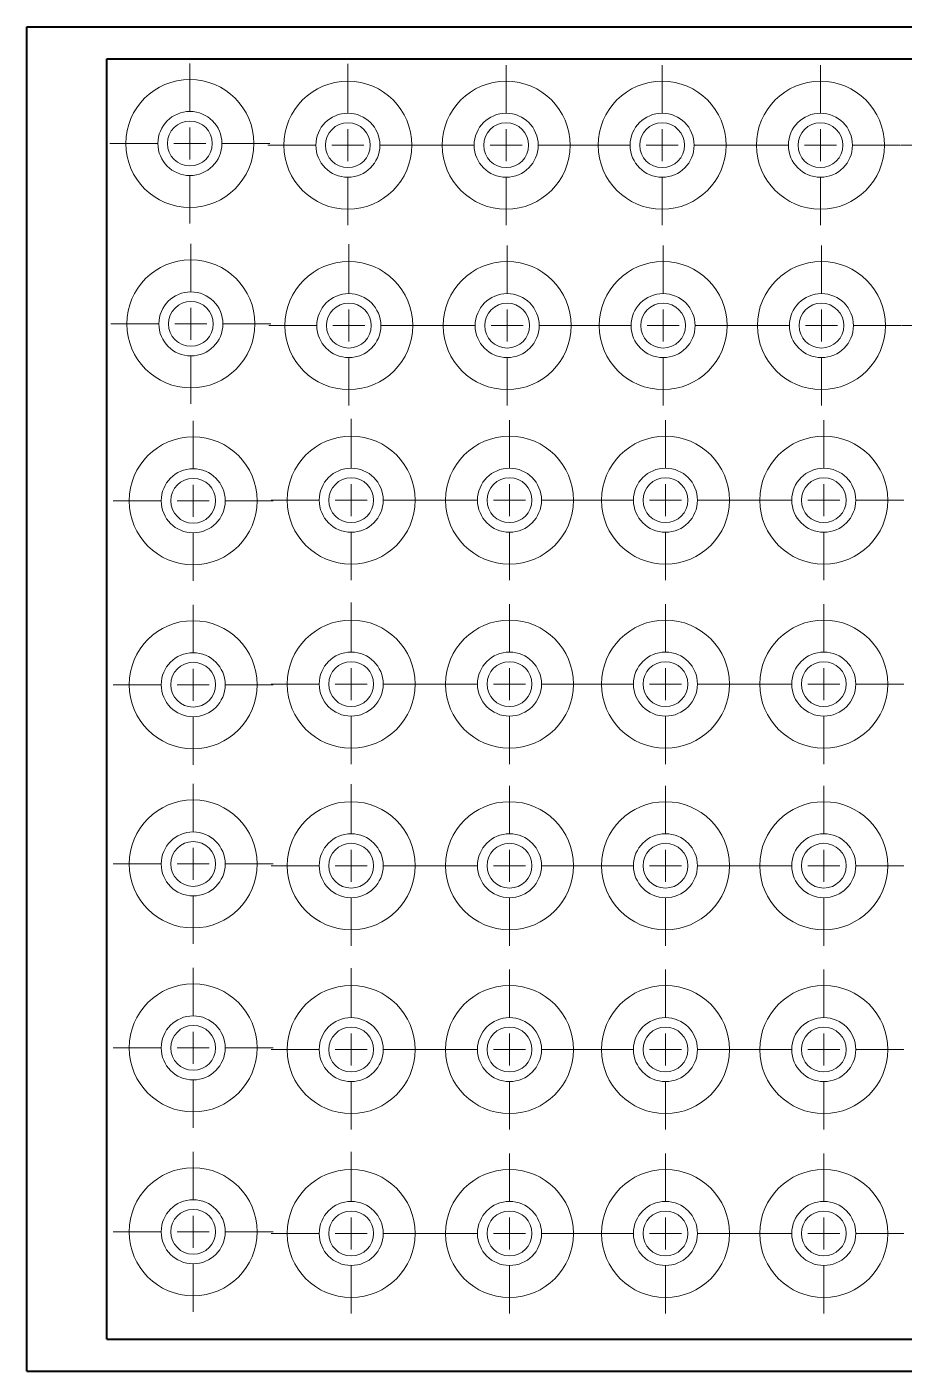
# Model space of a CAD drawing. Header units: millimetres. Extents: x 0 to 0.594, y 0 to 0.42.
# Drawn here: x 0.0001 to 0.2741, y 0.0002 to 0.4202 of the extents above; entities that cross this region are included whole.
import ezdxf

# ---------------------------------------------------------------- set-up
doc = ezdxf.new("R2010")
doc.units = ezdxf.units.MM

# ---------------------------------------------------------------- blocks, each defined once
blk = doc.blocks.new('SW_CENTERMARKSYMBOL_0')
at = {"color": 0, "linetype": 'Continuous', "lineweight": 0}
for p, q in [((0, 0.01), (0, 0.025)), ((0, 0), (0, 0.005)), ((-0.01, 0), (-0.025, 0)), ((0, 0), (-0.005, 0)), ((0, 0), (0, -0.005)), ((0, 0), (0.005, 0)), ((0.01, 0), (0.025, 0)), ((0, -0.01), (0, -0.025))]:
    blk.add_line(p, q, dxfattribs=at)
blk = doc.blocks.new('SW_CENTERMARKSYMBOL_1')
at = {"color": 0, "linetype": 'Continuous', "lineweight": 0}
for p, q in [((0, 0.01), (0, 0.02546)), ((0, 0), (0, 0.005)), ((-0.01, 0), (-0.025, 0)), ((0, 0), (-0.005, 0)), ((0, 0), (0, -0.005)), ((0, 0), (0.005, 0)), ((0.01, 0), (0.025, 0)), ((0, -0.01), (0, -0.025))]:
    blk.add_line(p, q, dxfattribs=at)
blk = doc.blocks.new('SW_CENTERMARKSYMBOL_2')
at = {"color": 0, "linetype": 'Continuous', "lineweight": 0}
for p, q in [((0, 0.01), (0, 0.025)), ((0, 0), (0, 0.005)), ((-0.01, 0), (-0.025, 0)), ((0, 0), (-0.005, 0)), ((0, 0), (0, -0.005)), ((0, 0), (0.005, 0)), ((0.01, 0), (0.025, 0)), ((0, -0.01), (0, -0.025))]:
    blk.add_line(p, q, dxfattribs=at)
blk = doc.blocks.new('SW_CENTERMARKSYMBOL_3')
at = {"color": 0, "linetype": 'Continuous', "lineweight": 0}
for p, q in [((0, 0.01), (0, 0.025)), ((0, 0), (0, 0.005)), ((-0.01, 0), (-0.025, 0)), ((0, 0), (-0.005, 0)), ((0, 0), (0, -0.005)), ((0, 0), (0.005, 0)), ((0.01, 0), (0.025, 0)), ((0, -0.01), (0, -0.025))]:
    blk.add_line(p, q, dxfattribs=at)
blk = doc.blocks.new('SW_CENTERMARKSYMBOL_4')
at = {"color": 0, "linetype": 'Continuous', "lineweight": 0}
for p, q in [((0, 0.01), (0, 0.025)), ((0, 0), (0, 0.005)), ((-0.01, 0), (-0.025, 0)), ((0, 0), (-0.005, 0)), ((0, 0), (0, -0.005)), ((0, 0), (0.005, 0)), ((0.01, 0), (0.025, 0)), ((0, -0.01), (0, -0.025))]:
    blk.add_line(p, q, dxfattribs=at)
blk = doc.blocks.new('SW_CENTERMARKSYMBOL_5')
at = {"color": 0, "linetype": 'Continuous', "lineweight": 0}
for p, q in [((0, 0.01), (0, 0.025)), ((0, 0), (0, 0.005)), ((-0.01, 0), (-0.025, 0)), ((0, 0), (-0.005, 0)), ((0, 0), (0, -0.005)), ((0, 0), (0.005, 0)), ((0.01, 0), (0.025, 0)), ((0, -0.01), (0, -0.025))]:
    blk.add_line(p, q, dxfattribs=at)
blk = doc.blocks.new('SW_CENTERMARKSYMBOL_11')
at = {"color": 0, "linetype": 'Continuous', "lineweight": 0}
for p, q in [((0, 0.01), (0, 0.025)), ((0, 0), (0, 0.005)), ((-0.01, 0), (-0.025, 0)), ((0, 0), (-0.005, 0)), ((0, 0), (0, -0.005)), ((0, 0), (0.005, 0)), ((0.01, 0), (0.025, 0)), ((0, -0.01), (0, -0.025))]:
    blk.add_line(p, q, dxfattribs=at)
blk = doc.blocks.new('SW_CENTERMARKSYMBOL_12')
at = {"color": 0, "linetype": 'Continuous', "lineweight": 0}
for p, q in [((0, 0.01), (0, 0.02546)), ((0, 0), (0, 0.005)), ((-0.01, 0), (-0.025, 0)), ((0, 0), (-0.005, 0)), ((0, 0), (0, -0.005)), ((0, 0), (0.005, 0)), ((0.01, 0), (0.025, 0)), ((0, -0.01), (0, -0.025))]:
    blk.add_line(p, q, dxfattribs=at)
blk = doc.blocks.new('SW_CENTERMARKSYMBOL_13')
at = {"color": 0, "linetype": 'Continuous', "lineweight": 0}
for p, q in [((0, 0.01), (0, 0.025)), ((0, 0), (0, 0.005)), ((-0.01, 0), (-0.025, 0)), ((0, 0), (-0.005, 0)), ((0, 0), (0, -0.005)), ((0, 0), (0.005, 0)), ((0.01, 0), (0.025, 0)), ((0, -0.01), (0, -0.025))]:
    blk.add_line(p, q, dxfattribs=at)
blk = doc.blocks.new('SW_CENTERMARKSYMBOL_14')
at = {"color": 0, "linetype": 'Continuous', "lineweight": 0}
for p, q in [((0, 0.01), (0, 0.025)), ((0, 0), (0, 0.005)), ((-0.01, 0), (-0.025, 0)), ((0, 0), (-0.005, 0)), ((0, 0), (0, -0.005)), ((0, 0), (0.005, 0)), ((0.01, 0), (0.025, 0)), ((0, -0.01), (0, -0.025))]:
    blk.add_line(p, q, dxfattribs=at)
blk = doc.blocks.new('SW_CENTERMARKSYMBOL_15')
at = {"color": 0, "linetype": 'Continuous', "lineweight": 0}
for p, q in [((0, 0.01), (0, 0.025)), ((0, 0), (0, 0.005)), ((-0.01, 0), (-0.025, 0)), ((0, 0), (-0.005, 0)), ((0, 0), (0, -0.005)), ((0, 0), (0.005, 0)), ((0.01, 0), (0.025, 0)), ((0, -0.01), (0, -0.025))]:
    blk.add_line(p, q, dxfattribs=at)
blk = doc.blocks.new('SW_CENTERMARKSYMBOL_16')
at = {"color": 0, "linetype": 'Continuous', "lineweight": 0}
for p, q in [((0, 0.01), (0, 0.025)), ((0, 0), (0, 0.005)), ((-0.01, 0), (-0.025, 0)), ((0, 0), (-0.005, 0)), ((0, 0), (0, -0.005)), ((0, 0), (0.005, 0)), ((0.01, 0), (0.025, 0)), ((0, -0.01), (0, -0.025))]:
    blk.add_line(p, q, dxfattribs=at)
blk = doc.blocks.new('SW_CENTERMARKSYMBOL_22')
at = {"color": 0, "linetype": 'Continuous', "lineweight": 0}
for p, q in [((0, 0.01), (0, 0.025)), ((0, 0), (0, 0.005)), ((-0.01, 0), (-0.025, 0)), ((0, 0), (-0.005, 0)), ((0, 0), (0, -0.005)), ((0, 0), (0.005, 0)), ((0.01, 0), (0.025, 0)), ((0, -0.01), (0, -0.025))]:
    blk.add_line(p, q, dxfattribs=at)
blk = doc.blocks.new('SW_CENTERMARKSYMBOL_23')
at = {"color": 0, "linetype": 'Continuous', "lineweight": 0}
for p, q in [((0, 0.01), (0, 0.02546)), ((0, 0), (0, 0.005)), ((-0.01, 0), (-0.025, 0)), ((0, 0), (-0.005, 0)), ((0, 0), (0, -0.005)), ((0, 0), (0.005, 0)), ((0.01, 0), (0.025, 0)), ((0, -0.01), (0, -0.025))]:
    blk.add_line(p, q, dxfattribs=at)
blk = doc.blocks.new('SW_CENTERMARKSYMBOL_24')
at = {"color": 0, "linetype": 'Continuous', "lineweight": 0}
for p, q in [((0, 0.01), (0, 0.025)), ((0, 0), (0, 0.005)), ((-0.01, 0), (-0.025, 0)), ((0, 0), (-0.005, 0)), ((0, 0), (0, -0.005)), ((0, 0), (0.005, 0)), ((0.01, 0), (0.025, 0)), ((0, -0.01), (0, -0.025))]:
    blk.add_line(p, q, dxfattribs=at)
blk = doc.blocks.new('SW_CENTERMARKSYMBOL_25')
at = {"color": 0, "linetype": 'Continuous', "lineweight": 0}
for p, q in [((0, 0.01), (0, 0.025)), ((0, 0), (0, 0.005)), ((-0.01, 0), (-0.025, 0)), ((0, 0), (-0.005, 0)), ((0, 0), (0, -0.005)), ((0, 0), (0.005, 0)), ((0.01, 0), (0.025, 0)), ((0, -0.01), (0, -0.025))]:
    blk.add_line(p, q, dxfattribs=at)
blk = doc.blocks.new('SW_CENTERMARKSYMBOL_26')
at = {"color": 0, "linetype": 'Continuous', "lineweight": 0}
for p, q in [((0, 0.01), (0, 0.025)), ((0, 0), (0, 0.005)), ((-0.01, 0), (-0.025, 0)), ((0, 0), (-0.005, 0)), ((0, 0), (0, -0.005)), ((0, 0), (0.005, 0)), ((0.01, 0), (0.025, 0)), ((0, -0.01), (0, -0.025))]:
    blk.add_line(p, q, dxfattribs=at)
blk = doc.blocks.new('SW_CENTERMARKSYMBOL_33')
at = {"color": 0, "linetype": 'Continuous', "lineweight": 0}
for p, q in [((0, 0.01), (0, 0.025)), ((0, 0), (0, 0.005)), ((-0.01, 0), (-0.025, 0)), ((0, 0), (-0.005, 0)), ((0, 0), (0, -0.005)), ((0, 0), (0.005, 0)), ((0.01, 0), (0.025, 0)), ((0, -0.01), (0, -0.025))]:
    blk.add_line(p, q, dxfattribs=at)
blk = doc.blocks.new('SW_CENTERMARKSYMBOL_34')
at = {"color": 0, "linetype": 'Continuous', "lineweight": 0}
for p, q in [((0, 0.01), (0, 0.02546)), ((0, 0), (0, 0.005)), ((-0.01, 0), (-0.025, 0)), ((0, 0), (-0.005, 0)), ((0, 0), (0, -0.005)), ((0, 0), (0.005, 0)), ((0.01, 0), (0.025, 0)), ((0, -0.01), (0, -0.025))]:
    blk.add_line(p, q, dxfattribs=at)
blk = doc.blocks.new('SW_CENTERMARKSYMBOL_35')
at = {"color": 0, "linetype": 'Continuous', "lineweight": 0}
for p, q in [((0, 0.01), (0, 0.025)), ((0, 0), (0, 0.005)), ((-0.01, 0), (-0.025, 0)), ((0, 0), (-0.005, 0)), ((0, 0), (0, -0.005)), ((0, 0), (0.005, 0)), ((0.01, 0), (0.025, 0)), ((0, -0.01), (0, -0.025))]:
    blk.add_line(p, q, dxfattribs=at)
blk = doc.blocks.new('SW_CENTERMARKSYMBOL_36')
at = {"color": 0, "linetype": 'Continuous', "lineweight": 0}
for p, q in [((0, 0.01), (0, 0.025)), ((0, 0), (0, 0.005)), ((-0.01, 0), (-0.025, 0)), ((0, 0), (-0.005, 0)), ((0, 0), (0, -0.005)), ((0, 0), (0.005, 0)), ((0.01, 0), (0.025, 0)), ((0, -0.01), (0, -0.025))]:
    blk.add_line(p, q, dxfattribs=at)
blk = doc.blocks.new('SW_CENTERMARKSYMBOL_37')
at = {"color": 0, "linetype": 'Continuous', "lineweight": 0}
for p, q in [((0, 0.01), (0, 0.025)), ((0, 0), (0, 0.005)), ((-0.01, 0), (-0.025, 0)), ((0, 0), (-0.005, 0)), ((0, 0), (0, -0.005)), ((0, 0), (0.005, 0)), ((0.01, 0), (0.025, 0)), ((0, -0.01), (0, -0.025))]:
    blk.add_line(p, q, dxfattribs=at)
blk = doc.blocks.new('SW_CENTERMARKSYMBOL_44')
at = {"color": 0, "linetype": 'Continuous', "lineweight": 0}
for p, q in [((0, 0.01), (0, 0.025)), ((0, 0), (0, 0.005)), ((-0.01, 0), (-0.025, 0)), ((0, 0), (-0.005, 0)), ((0, 0), (0, -0.005)), ((0, 0), (0.005, 0)), ((0.01, 0), (0.025, 0)), ((0, -0.01), (0, -0.025))]:
    blk.add_line(p, q, dxfattribs=at)
blk = doc.blocks.new('SW_CENTERMARKSYMBOL_45')
at = {"color": 0, "linetype": 'Continuous', "lineweight": 0}
for p, q in [((0, 0.01), (0, 0.02546)), ((0, 0), (0, 0.005)), ((-0.01, 0), (-0.025, 0)), ((0, 0), (-0.005, 0)), ((0, 0), (0, -0.005)), ((0, 0), (0.005, 0)), ((0.01, 0), (0.025, 0)), ((0, -0.01), (0, -0.025))]:
    blk.add_line(p, q, dxfattribs=at)
blk = doc.blocks.new('SW_CENTERMARKSYMBOL_46')
at = {"color": 0, "linetype": 'Continuous', "lineweight": 0}
for p, q in [((0, 0.01), (0, 0.025)), ((0, 0), (0, 0.005)), ((-0.01, 0), (-0.025, 0)), ((0, 0), (-0.005, 0)), ((0, 0), (0, -0.005)), ((0, 0), (0.005, 0)), ((0.01, 0), (0.025, 0)), ((0, -0.01), (0, -0.025))]:
    blk.add_line(p, q, dxfattribs=at)
blk = doc.blocks.new('SW_CENTERMARKSYMBOL_47')
at = {"color": 0, "linetype": 'Continuous', "lineweight": 0}
for p, q in [((0, 0.01), (0, 0.025)), ((0, 0), (0, 0.005)), ((-0.01, 0), (-0.025, 0)), ((0, 0), (-0.005, 0)), ((0, 0), (0, -0.005)), ((0, 0), (0.005, 0)), ((0.01, 0), (0.025, 0)), ((0, -0.01), (0, -0.025))]:
    blk.add_line(p, q, dxfattribs=at)
blk = doc.blocks.new('SW_CENTERMARKSYMBOL_48')
at = {"color": 0, "linetype": 'Continuous', "lineweight": 0}
for p, q in [((0, 0.01), (0, 0.025)), ((0, 0), (0, 0.005)), ((-0.01, 0), (-0.025, 0)), ((0, 0), (-0.005, 0)), ((0, 0), (0, -0.005)), ((0, 0), (0.005, 0)), ((0.01, 0), (0.025, 0)), ((0, -0.01), (0, -0.025))]:
    blk.add_line(p, q, dxfattribs=at)
blk = doc.blocks.new('SW_CENTERMARKSYMBOL_55')
at = {"color": 0, "linetype": 'Continuous', "lineweight": 0}
for p, q in [((0, 0.01), (0, 0.025)), ((0, 0), (0, 0.005)), ((-0.01, 0), (-0.025, 0)), ((0, 0), (-0.005, 0)), ((0, 0), (0, -0.005)), ((0, 0), (0.005, 0)), ((0.01, 0), (0.025, 0)), ((0, -0.01), (0, -0.025))]:
    blk.add_line(p, q, dxfattribs=at)
blk = doc.blocks.new('SW_CENTERMARKSYMBOL_56')
at = {"color": 0, "linetype": 'Continuous', "lineweight": 0}
for p, q in [((0, 0.01), (0, 0.02546)), ((0, 0), (0, 0.005)), ((-0.01, 0), (-0.025, 0)), ((0, 0), (-0.005, 0)), ((0, 0), (0, -0.005)), ((0, 0), (0.005, 0)), ((0.01, 0), (0.025, 0)), ((0, -0.01), (0, -0.025))]:
    blk.add_line(p, q, dxfattribs=at)
blk = doc.blocks.new('SW_CENTERMARKSYMBOL_57')
at = {"color": 0, "linetype": 'Continuous', "lineweight": 0}
for p, q in [((0, 0.01), (0, 0.025)), ((0, 0), (0, 0.005)), ((-0.01, 0), (-0.025, 0)), ((0, 0), (-0.005, 0)), ((0, 0), (0, -0.005)), ((0, 0), (0.005, 0)), ((0.01, 0), (0.025, 0)), ((0, -0.01), (0, -0.025))]:
    blk.add_line(p, q, dxfattribs=at)
blk = doc.blocks.new('SW_CENTERMARKSYMBOL_58')
at = {"color": 0, "linetype": 'Continuous', "lineweight": 0}
for p, q in [((0, 0.01), (0, 0.025)), ((0, 0), (0, 0.005)), ((-0.01, 0), (-0.025, 0)), ((0, 0), (-0.005, 0)), ((0, 0), (0, -0.005)), ((0, 0), (0.005, 0)), ((0.01, 0), (0.025, 0)), ((0, -0.01), (0, -0.025))]:
    blk.add_line(p, q, dxfattribs=at)
blk = doc.blocks.new('SW_CENTERMARKSYMBOL_59')
at = {"color": 0, "linetype": 'Continuous', "lineweight": 0}
for p, q in [((0, 0.01), (0, 0.025)), ((0, 0), (0, 0.005)), ((-0.01, 0), (-0.025, 0)), ((0, 0), (-0.005, 0)), ((0, 0), (0, -0.005)), ((0, 0), (0.005, 0)), ((0.01, 0), (0.025, 0)), ((0, -0.01), (0, -0.025))]:
    blk.add_line(p, q, dxfattribs=at)
blk = doc.blocks.new('SW_CENTERMARKSYMBOL_66')
at = {"color": 0, "linetype": 'Continuous', "lineweight": 0}
for p, q in [((0, 0.01), (0, 0.025)), ((0, 0), (0, 0.005)), ((-0.01, 0), (-0.025, 0)), ((0, 0), (-0.005, 0)), ((0, 0), (0, -0.005)), ((0, 0), (0.005, 0)), ((0.01, 0), (0.025, 0)), ((0, -0.01), (0, -0.025))]:
    blk.add_line(p, q, dxfattribs=at)
blk = doc.blocks.new('SW_CENTERMARKSYMBOL_67')
at = {"color": 0, "linetype": 'Continuous', "lineweight": 0}
for p, q in [((0, 0.01), (0, 0.02546)), ((0, 0), (0, 0.005)), ((-0.01, 0), (-0.025, 0)), ((0, 0), (-0.005, 0)), ((0, 0), (0, -0.005)), ((0, 0), (0.005, 0)), ((0.01, 0), (0.025, 0)), ((0, -0.01), (0, -0.025))]:
    blk.add_line(p, q, dxfattribs=at)
blk = doc.blocks.new('SW_CENTERMARKSYMBOL_68')
at = {"color": 0, "linetype": 'Continuous', "lineweight": 0}
for p, q in [((0, 0.01), (0, 0.025)), ((0, 0), (0, 0.005)), ((-0.01, 0), (-0.025, 0)), ((0, 0), (-0.005, 0)), ((0, 0), (0, -0.005)), ((0, 0), (0.005, 0)), ((0.01, 0), (0.025, 0)), ((0, -0.01), (0, -0.025))]:
    blk.add_line(p, q, dxfattribs=at)
blk = doc.blocks.new('SW_CENTERMARKSYMBOL_69')
at = {"color": 0, "linetype": 'Continuous', "lineweight": 0}
for p, q in [((0, 0.01), (0, 0.025)), ((0, 0), (0, 0.005)), ((-0.01, 0), (-0.025, 0)), ((0, 0), (-0.005, 0)), ((0, 0), (0, -0.005)), ((0, 0), (0.005, 0)), ((0.01, 0), (0.025, 0)), ((0, -0.01), (0, -0.025))]:
    blk.add_line(p, q, dxfattribs=at)
blk = doc.blocks.new('SW_CENTERMARKSYMBOL_70')
at = {"color": 0, "linetype": 'Continuous', "lineweight": 0}
for p, q in [((0, 0.01), (0, 0.025)), ((0, 0), (0, 0.005)), ((-0.01, 0), (-0.025, 0)), ((0, 0), (-0.005, 0)), ((0, 0), (0, -0.005)), ((0, 0), (0.005, 0)), ((0.01, 0), (0.025, 0)), ((0, -0.01), (0, -0.025))]:
    blk.add_line(p, q, dxfattribs=at)

msp = doc.modelspace()

# ---------------------------------------------------------------- linework, layer by layer
at = {"color": 7, "linetype": 'Continuous', "lineweight": 40}
for p, q in [((0.00008, 0.00021), (0.00008, 0.42021)), ((0.00008, 0.42021), (0.59408, 0.42021)), ((0.02508, 0.01021), (0.02508, 0.41021)), ((0.02508, 0.41021), (0.58408, 0.41021)), ((0.02508, 0.01021), (0.58408, 0.01021)), ((0.00008, 0.00021), (0.59408, 0.00021))]:
    msp.add_line(p, q, dxfattribs=at)
at = {"color": 7, "linetype": 'Continuous', "lineweight": 15}
for centre, radius in [((0.051, 0.38378), 0.02), ((0.10035, 0.38324), 0.02), ((0.14981, 0.38324), 0.02), ((0.19854, 0.38324), 0.02), ((0.248, 0.38324), 0.02), ((0.051, 0.38378), 0.01), ((0.051, 0.38378), 0.007), ((0.10035, 0.38324), 0.01), ((0.14981, 0.38324), 0.01), ((0.19854, 0.38324), 0.01), ((0.248, 0.38324), 0.01), ((0.10035, 0.38324), 0.007), ((0.14981, 0.38324), 0.007), ((0.19854, 0.38324), 0.007), ((0.248, 0.38324), 0.007), ((0.05131, 0.32742), 0.02), ((0.10066, 0.32688), 0.02), ((0.15012, 0.32688), 0.02), ((0.19885, 0.32688), 0.02), ((0.24831, 0.32688), 0.02), ((0.05131, 0.32742), 0.01), ((0.10066, 0.32688), 0.01), ((0.15012, 0.32688), 0.01), ((0.19885, 0.32688), 0.01), ((0.24831, 0.32688), 0.01), ((0.05131, 0.32742), 0.007), ((0.10066, 0.32688), 0.007), ((0.15012, 0.32688), 0.007), ((0.19885, 0.32688), 0.007), ((0.24831, 0.32688), 0.007), ((0.05203, 0.27214), 0.02), ((0.10139, 0.27233), 0.02), ((0.15085, 0.27233), 0.02), ((0.19958, 0.27233), 0.02), ((0.24904, 0.27233), 0.02), ((0.05203, 0.27214), 0.01), ((0.10139, 0.27233), 0.01), ((0.15085, 0.27233), 0.01), ((0.19958, 0.27233), 0.01), ((0.24904, 0.27233), 0.01), ((0.05203, 0.27214), 0.007), ((0.10139, 0.27233), 0.007), ((0.15085, 0.27233), 0.007), ((0.19958, 0.27233), 0.007), ((0.24904, 0.27233), 0.007), ((0.05203, 0.21468), 0.02), ((0.10139, 0.21487), 0.02), ((0.15085, 0.21487), 0.02), ((0.19958, 0.21487), 0.02), ((0.24904, 0.21487), 0.02), ((0.05203, 0.21468), 0.01), ((0.10139, 0.21487), 0.01), ((0.15085, 0.21487), 0.01), ((0.19958, 0.21487), 0.01), ((0.24904, 0.21487), 0.01), ((0.05203, 0.21468), 0.007), ((0.10139, 0.21487), 0.007), ((0.15085, 0.21487), 0.007), ((0.19958, 0.21487), 0.007), ((0.24904, 0.21487), 0.007), ((0.05203, 0.15867), 0.02), ((0.10139, 0.15813), 0.02), ((0.15085, 0.15813), 0.02), ((0.19958, 0.15813), 0.02), ((0.24904, 0.15813), 0.02), ((0.05203, 0.15867), 0.01), ((0.10139, 0.15813), 0.01), ((0.15085, 0.15813), 0.01), ((0.19958, 0.15813), 0.01), ((0.24904, 0.15813), 0.01), ((0.05203, 0.15867), 0.007), ((0.10139, 0.15813), 0.007), ((0.15085, 0.15813), 0.007), ((0.19958, 0.15813), 0.007), ((0.24904, 0.15813), 0.007), ((0.05203, 0.10121), 0.02), ((0.10139, 0.10068), 0.02), ((0.15085, 0.10068), 0.02), ((0.19958, 0.10068), 0.02), ((0.24904, 0.10068), 0.02), ((0.05203, 0.10121), 0.01), ((0.10139, 0.10068), 0.01), ((0.15085, 0.10068), 0.01), ((0.19958, 0.10068), 0.01), ((0.24904, 0.10068), 0.01), ((0.05203, 0.10121), 0.007), ((0.10139, 0.10068), 0.007), ((0.15085, 0.10068), 0.007), ((0.19958, 0.10068), 0.007), ((0.24904, 0.10068), 0.007), ((0.05203, 0.04375), 0.02), ((0.10139, 0.04322), 0.02), ((0.15085, 0.04322), 0.02), ((0.19958, 0.04322), 0.02), ((0.24904, 0.04322), 0.02), ((0.05203, 0.04375), 0.01), ((0.05203, 0.04375), 0.007), ((0.10139, 0.04322), 0.01), ((0.15085, 0.04322), 0.01), ((0.19958, 0.04322), 0.01), ((0.24904, 0.04322), 0.01), ((0.10139, 0.04322), 0.007), ((0.15085, 0.04322), 0.007), ((0.19958, 0.04322), 0.007), ((0.24904, 0.04322), 0.007)]:
    msp.add_circle(centre, radius, dxfattribs=at)

# ---------------------------------------------------------------- block references
at = {"color": 7, "linetype": 'Continuous', "lineweight": 0}
for name, p in [('SW_CENTERMARKSYMBOL_0', (0.051, 0.38378)), ('SW_CENTERMARKSYMBOL_1', (0.10035, 0.38324)), ('SW_CENTERMARKSYMBOL_2', (0.14981, 0.38324)), ('SW_CENTERMARKSYMBOL_3', (0.19854, 0.38324)), ('SW_CENTERMARKSYMBOL_4', (0.248, 0.38324)), ('SW_CENTERMARKSYMBOL_5', (0.29818, 0.38324)), ('SW_CENTERMARKSYMBOL_11', (0.05131, 0.32742)), ('SW_CENTERMARKSYMBOL_12', (0.10066, 0.32688)), ('SW_CENTERMARKSYMBOL_13', (0.15012, 0.32688)), ('SW_CENTERMARKSYMBOL_14', (0.19885, 0.32688)), ('SW_CENTERMARKSYMBOL_15', (0.24831, 0.32688)), ('SW_CENTERMARKSYMBOL_16', (0.2985, 0.32688)), ('SW_CENTERMARKSYMBOL_22', (0.05203, 0.27214)), ('SW_CENTERMARKSYMBOL_23', (0.10139, 0.27233)), ('SW_CENTERMARKSYMBOL_24', (0.15085, 0.27233)), ('SW_CENTERMARKSYMBOL_25', (0.19958, 0.27233)), ('SW_CENTERMARKSYMBOL_26', (0.24904, 0.27233)), ('SW_CENTERMARKSYMBOL_33', (0.05203, 0.21468)), ('SW_CENTERMARKSYMBOL_34', (0.10139, 0.21487)), ('SW_CENTERMARKSYMBOL_35', (0.15085, 0.21487)), ('SW_CENTERMARKSYMBOL_36', (0.19958, 0.21487)), ('SW_CENTERMARKSYMBOL_37', (0.24904, 0.21487)), ('SW_CENTERMARKSYMBOL_44', (0.05203, 0.15867)), ('SW_CENTERMARKSYMBOL_45', (0.10139, 0.15813)), ('SW_CENTERMARKSYMBOL_46', (0.15085, 0.15813)), ('SW_CENTERMARKSYMBOL_47', (0.19958, 0.15813)), ('SW_CENTERMARKSYMBOL_48', (0.24904, 0.15813)), ('SW_CENTERMARKSYMBOL_55', (0.05203, 0.10121)), ('SW_CENTERMARKSYMBOL_56', (0.10139, 0.10068)), ('SW_CENTERMARKSYMBOL_57', (0.15085, 0.10068)), ('SW_CENTERMARKSYMBOL_58', (0.19958, 0.10068)), ('SW_CENTERMARKSYMBOL_59', (0.24904, 0.10068)), ('SW_CENTERMARKSYMBOL_66', (0.05203, 0.04375)), ('SW_CENTERMARKSYMBOL_67', (0.10139, 0.04322)), ('SW_CENTERMARKSYMBOL_68', (0.15085, 0.04322)), ('SW_CENTERMARKSYMBOL_69', (0.19958, 0.04322)), ('SW_CENTERMARKSYMBOL_70', (0.24904, 0.04322))]:
    msp.add_blockref(name, p, dxfattribs=at)

doc.saveas('drawing.dxf')
